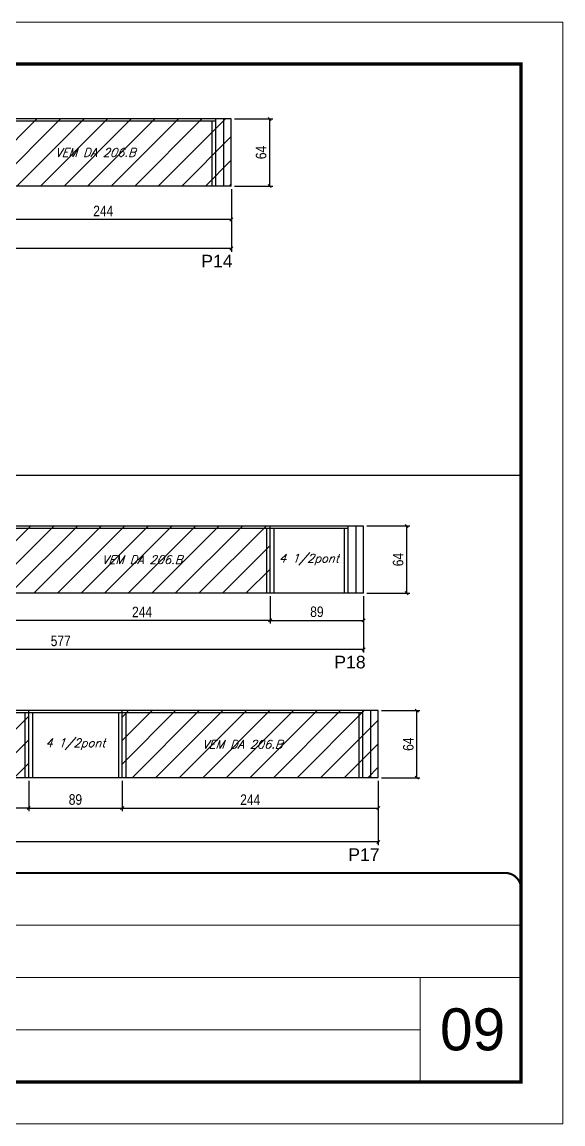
# Model space of a CAD drawing. Extents: x 3309 to 9590, y -2522 to 15424.
# Drawn here: x 4279 to 4794, y 11261 to 12311 of the extents above; entities that cross this region are included whole.
import ezdxf

# ---------------------------------------------------------------- set-up
doc = ezdxf.new("R2010")
doc.units = 0
doc.linetypes.add('CONTINUO', pattern=[0])
doc.linetypes.add('DASHED', pattern=[0.75, 0.5, -0.25])
for name, color, linetype in [('5', 5, 'Continuous'), ('COTA', 241, 'Continuous'), ('Painéis', 200, 'Continuous'), ('SARR_2.2x7', 40, 'Continuous'), ('SARR_3.5x7', 81, 'Continuous'), ('texto', 7, 'Continuous')]:
    doc.layers.add(name, color=color, linetype=linetype)
for name, color, linetype, lineweight in [('CARIMBO', 255, 'Continuous', 9), ('Folhas', 255, 'Continuous', 9), ('Hachura', 251, 'Continuous', 9), ('SARRAFO DE PRESSAO', 251, 'DASHED', 9)]:
    doc.layers.add(name, color=color, linetype=linetype, lineweight=lineweight)
doc.styles.add('ARIAL', font='arial.ttf')
doc.styles.add('COTA TECNICA', font='techl___.ttf', dxfattribs={"height": 10})
doc.styles.add('Romans', font='romans.shx')
doc.styles.get("Standard").update_dxf_attribs({"font": 'arial.ttf'})
doc.dimstyles.new('PAINEL', dxfattribs={"dimtxt": 10, "dimasz": 3, "dimexe": 3, "dimexo": 3, "dimgap": 3, "dimtad": 1, "dimdec": 1, "dimzin": 12, "dimdsep": 46, "dimtxsty": 'COTA TECNICA', "dimblk1": 'OBLIQUE', "dimblk2": 'OBLIQUE', "dimsah": 1, "dimcen": 0.9, "dimclrd": 4, "dimclre": 4, "dimclrt": 240, "dimadec": 1, "dimazin": 3, "dimtfac": 1, "dimtdec": 1, "dimtmove": 0, "dimatfit": 3, "dimfxl": 1, "dimtolj": 1, "dimtzin": 12, "dimarcsym": 0})

# ---------------------------------------------------------------- blocks, each defined once
blk = doc.blocks.new('9999999999')
at = {"color": 30, "linetype": 'CONTINUO'}
for p, q in [((98564.6, 34379.6), (99584, 34379.6)), ((98564.6, 34329.8), (99488, 34329.8)), ((99584, 34329.8), (99488, 34329.8)), ((99488, 34329.8), (99488, 34230.2)), ((98564.6, 34280), (99488, 34280))]:
    blk.add_line(p, q, dxfattribs=at)
at = {"color": 30, "linetype": 'CONTINUO', "const_width": 2}
blk.add_lwpolyline([(99584, 34230.2), (99584, 34414.4, 0.414214), (99569, 34429.4), (98229, 34429.4, 0.414214), (98214, 34414.4), (98214, 34245.2, 0.414214), (98229, 34230.2), (99584, 34230.2)], format="xyb", dxfattribs=at)
at = {"layer": 'Folhas'}
blk.add_lwpolyline([(98139, 34190.2), (99624, 34190.2), (99624, 35240.2), (98139, 35240.2)], close=True, dxfattribs=at)
at = {"layer": 'Folhas', "color": 30, "const_width": 3}
blk.add_lwpolyline([(98214, 34230.2), (99584, 34230.2), (99584, 35200.2), (98214, 35200.2)], close=True, dxfattribs=at)
blk = doc.blocks.new('_Oblique')
at = {"color": 0, "linetype": 'ByBlock', "lineweight": -2}
blk.add_line((-0.5, -0.5), (0.5, 0.5), dxfattribs=at)
blk = doc.blocks.new('*D1202')
at = {"layer": 'COTA', "color": 4, "linetype": 'ByBlock', "lineweight": -2, "transparency": 16777216}
for p, q in [((4234.5, 12151.4), (4234.5, 12119.6)), ((4478.5, 12151.4), (4478.5, 12119.6)), ((4478.5, 12122.6), (4234.5, 12122.6))]:
    blk.add_line(p, q, dxfattribs=at)
at = {"layer": 'Defpoints', "color": 0, "linetype": 'ByBlock', "transparency": 16777216}
for p in [(4234.5, 12154.4), (4478.5, 12154.4), (4234.5, 12122.6)]:
    blk.add_point(p, dxfattribs=at)
at = {"layer": 'COTA', "color": 4, "linetype": 'ByBlock', "lineweight": -2, "transparency": 16777216, "xscale": 3, "yscale": 3, "zscale": 3, "rotation": 180}
blk.add_blockref('_Oblique', (4234.5, 12122.6), dxfattribs=at)
at = {"layer": 'COTA', "color": 4, "linetype": 'ByBlock', "lineweight": -2, "transparency": 16777216, "xscale": 3, "yscale": 3, "zscale": 3}
blk.add_blockref('_Oblique', (4478.5, 12122.6), dxfattribs=at)
at = {"layer": 'COTA', "color": 240, "linetype": 'ByBlock', "transparency": 16777216, "insert": (4356.5, 12130.7), "char_height": 10, "attachment_point": 5, "style": 'COTA TECNICA'}
blk.add_mtext('\\A1;244', dxfattribs=at)
blk = doc.blocks.new('*D1205')
at = {"layer": 'COTA', "color": 4, "linetype": 'ByBlock', "lineweight": -2, "transparency": 16777216}
for p, q in [((3816.5, 12151.4), (3816.5, 12091.9)), ((4478.5, 12151.4), (4478.5, 12091.9)), ((4478.5, 12094.9), (3816.5, 12094.9))]:
    blk.add_line(p, q, dxfattribs=at)
at = {"layer": 'Defpoints', "color": 0, "linetype": 'ByBlock', "transparency": 16777216}
for p in [(3816.5, 12154.4), (4478.5, 12154.4), (3816.5, 12094.9)]:
    blk.add_point(p, dxfattribs=at)
at = {"layer": 'COTA', "color": 4, "linetype": 'ByBlock', "lineweight": -2, "transparency": 16777216, "xscale": 3, "yscale": 3, "zscale": 3, "rotation": 180}
blk.add_blockref('_Oblique', (3816.5, 12094.9), dxfattribs=at)
at = {"layer": 'COTA', "color": 4, "linetype": 'ByBlock', "lineweight": -2, "transparency": 16777216, "xscale": 3, "yscale": 3, "zscale": 3}
blk.add_blockref('_Oblique', (4478.5, 12094.9), dxfattribs=at)
at = {"layer": 'COTA', "color": 240, "linetype": 'ByBlock', "transparency": 16777216, "insert": (4147.5, 12103), "char_height": 10, "attachment_point": 5, "style": 'COTA TECNICA'}
blk.add_mtext('\\A1;662', dxfattribs=at)
blk = doc.blocks.new('*D1206')
at = {"layer": 'COTA', "color": 4, "lineweight": -2, "transparency": 16777216}
for p, q in [((4481.5, 12218.4), (4518, 12218.4)), ((4515, 12218.4), (4515, 12154.4)), ((4481.5, 12154.4), (4518, 12154.4))]:
    blk.add_line(p, q, dxfattribs=at)
at = {"layer": 'Defpoints', "color": 0, "transparency": 16777216}
for p in [(4478.5, 12218.4), (4478.5, 12154.4), (4515, 12154.4)]:
    blk.add_point(p, dxfattribs=at)
at = {"layer": 'COTA', "color": 4, "lineweight": -2, "transparency": 16777216, "xscale": 3, "yscale": 3, "zscale": 3}
for p, rotation in [((4515, 12218.4), 90), ((4515, 12154.4), 270)]:
    blk.add_blockref('_Oblique', p, dxfattribs=dict(at, rotation=rotation))
at = {"layer": 'COTA', "color": 240, "transparency": 16777216, "insert": (4506.9, 12186.4), "char_height": 10, "attachment_point": 5, "rotation": 90, "style": 'COTA TECNICA'}
blk.add_mtext('\\A1;64', dxfattribs=at)
blk = doc.blocks.new('*D1216')
at = {"layer": 'COTA', "color": 4, "linetype": 'ByBlock', "lineweight": -2, "transparency": 16777216}
for p, q in [((4041.5, 11587.6), (4041.5, 11558.7)), ((4285.5, 11587.6), (4285.5, 11558.7)), ((4285.5, 11561.7), (4041.5, 11561.7))]:
    blk.add_line(p, q, dxfattribs=at)
at = {"layer": 'Defpoints', "color": 0, "linetype": 'ByBlock', "transparency": 16777216}
for p in [(4041.5, 11590.6), (4285.5, 11590.6), (4041.5, 11561.7)]:
    blk.add_point(p, dxfattribs=at)
at = {"layer": 'COTA', "color": 4, "linetype": 'ByBlock', "lineweight": -2, "transparency": 16777216, "xscale": 3, "yscale": 3, "zscale": 3, "rotation": 180}
blk.add_blockref('_Oblique', (4041.5, 11561.7), dxfattribs=at)
at = {"layer": 'COTA', "color": 4, "linetype": 'ByBlock', "lineweight": -2, "transparency": 16777216, "xscale": 3, "yscale": 3, "zscale": 3}
blk.add_blockref('_Oblique', (4285.5, 11561.7), dxfattribs=at)
at = {"layer": 'COTA', "color": 240, "linetype": 'ByBlock', "transparency": 16777216, "insert": (4163.5, 11569.7), "char_height": 10, "attachment_point": 5, "style": 'COTA TECNICA'}
blk.add_mtext('\\A1;244', dxfattribs=at)
blk = doc.blocks.new('*D1220')
at = {"layer": 'COTA', "color": 4, "linetype": 'ByBlock', "lineweight": -2, "transparency": 16777216}
for p, q in [((3797.5, 11587.6), (3797.5, 11526.4)), ((4618.5, 11587.6), (4618.5, 11526.4)), ((4618.5, 11529.4), (3797.5, 11529.4))]:
    blk.add_line(p, q, dxfattribs=at)
at = {"layer": 'Defpoints', "color": 0, "linetype": 'ByBlock', "transparency": 16777216}
for p in [(3797.5, 11590.6), (4618.5, 11590.6), (3797.5, 11529.4)]:
    blk.add_point(p, dxfattribs=at)
at = {"layer": 'COTA', "color": 4, "linetype": 'ByBlock', "lineweight": -2, "transparency": 16777216, "xscale": 3, "yscale": 3, "zscale": 3, "rotation": 180}
blk.add_blockref('_Oblique', (3797.5, 11529.4), dxfattribs=at)
at = {"layer": 'COTA', "color": 4, "linetype": 'ByBlock', "lineweight": -2, "transparency": 16777216, "xscale": 3, "yscale": 3, "zscale": 3}
blk.add_blockref('_Oblique', (4618.5, 11529.4), dxfattribs=at)
at = {"layer": 'COTA', "color": 240, "linetype": 'ByBlock', "transparency": 16777216, "insert": (4208, 11537.5), "char_height": 10, "attachment_point": 5, "style": 'COTA TECNICA'}
blk.add_mtext('\\A1;821', dxfattribs=at)
blk = doc.blocks.new('*D1221')
at = {"layer": 'COTA', "color": 4, "lineweight": -2, "transparency": 16777216}
for p, q in [((4621.5, 11654.6), (4658.2, 11654.6)), ((4655.2, 11590.6), (4655.2, 11654.6)), ((4621.5, 11590.6), (4658.2, 11590.6))]:
    blk.add_line(p, q, dxfattribs=at)
at = {"layer": 'Defpoints', "color": 0, "transparency": 16777216}
for p in [(4618.5, 11654.6), (4655.2, 11654.6), (4618.5, 11590.6)]:
    blk.add_point(p, dxfattribs=at)
at = {"layer": 'COTA', "color": 4, "lineweight": -2, "transparency": 16777216, "xscale": 3, "yscale": 3, "zscale": 3}
for p, rotation in [((4655.2, 11654.6), 90), ((4655.2, 11590.6), 270)]:
    blk.add_blockref('_Oblique', p, dxfattribs=dict(at, rotation=rotation))
at = {"layer": 'COTA', "color": 240, "transparency": 16777216, "insert": (4647.1, 11622.6), "char_height": 10, "attachment_point": 5, "rotation": 90, "style": 'COTA TECNICA'}
blk.add_mtext('\\A1;64', dxfattribs=at)
blk = doc.blocks.new('*D1222')
at = {"layer": 'COTA', "color": 4, "lineweight": -2, "transparency": 16777216}
for p, q in [((4285.5, 11587.6), (4285.5, 11558.7)), ((4374.5, 11587.6), (4374.5, 11558.7)), ((4285.5, 11561.7), (4374.5, 11561.7))]:
    blk.add_line(p, q, dxfattribs=at)
at = {"layer": 'Defpoints', "color": 0, "transparency": 16777216}
for p in [(4285.5, 11590.6), (4374.5, 11590.6), (4374.5, 11561.7)]:
    blk.add_point(p, dxfattribs=at)
at = {"layer": 'COTA', "color": 4, "lineweight": -2, "transparency": 16777216, "xscale": 3, "yscale": 3, "zscale": 3, "rotation": 180}
blk.add_blockref('_Oblique', (4285.5, 11561.7), dxfattribs=at)
at = {"layer": 'COTA', "color": 4, "lineweight": -2, "transparency": 16777216, "xscale": 3, "yscale": 3, "zscale": 3}
blk.add_blockref('_Oblique', (4374.5, 11561.7), dxfattribs=at)
at = {"layer": 'COTA', "color": 240, "transparency": 16777216, "insert": (4330, 11569.8), "char_height": 10, "attachment_point": 5, "style": 'COTA TECNICA'}
blk.add_mtext('\\A1;89', dxfattribs=at)
blk = doc.blocks.new('*D1223')
at = {"layer": 'COTA', "color": 4, "lineweight": -2, "transparency": 16777216}
for p, q in [((4374.5, 11587.6), (4374.5, 11558.7)), ((4618.5, 11587.6), (4618.5, 11558.7)), ((4374.5, 11561.7), (4618.5, 11561.7))]:
    blk.add_line(p, q, dxfattribs=at)
at = {"layer": 'Defpoints', "color": 0, "transparency": 16777216}
for p in [(4374.5, 11590.6), (4618.5, 11590.6), (4618.5, 11561.7)]:
    blk.add_point(p, dxfattribs=at)
at = {"layer": 'COTA', "color": 4, "lineweight": -2, "transparency": 16777216, "xscale": 3, "yscale": 3, "zscale": 3, "rotation": 180}
blk.add_blockref('_Oblique', (4374.5, 11561.7), dxfattribs=at)
at = {"layer": 'COTA', "color": 4, "lineweight": -2, "transparency": 16777216, "xscale": 3, "yscale": 3, "zscale": 3}
blk.add_blockref('_Oblique', (4618.5, 11561.7), dxfattribs=at)
at = {"layer": 'COTA', "color": 240, "transparency": 16777216, "insert": (4496.5, 11569.7), "char_height": 10, "attachment_point": 5, "style": 'COTA TECNICA'}
blk.add_mtext('\\A1;244', dxfattribs=at)
blk = doc.blocks.new('*D1229')
at = {"layer": 'COTA', "color": 4, "linetype": 'ByBlock', "lineweight": -2, "transparency": 16777216}
for p, q in [((4271.5, 11763.5), (4271.5, 11737.6)), ((4515.5, 11763.5), (4515.5, 11737.6)), ((4515.5, 11740.6), (4271.5, 11740.6))]:
    blk.add_line(p, q, dxfattribs=at)
at = {"layer": 'Defpoints', "color": 0, "linetype": 'ByBlock', "transparency": 16777216}
for p in [(4271.5, 11766.5), (4515.5, 11766.5), (4271.5, 11740.6)]:
    blk.add_point(p, dxfattribs=at)
at = {"layer": 'COTA', "color": 4, "linetype": 'ByBlock', "lineweight": -2, "transparency": 16777216, "xscale": 3, "yscale": 3, "zscale": 3, "rotation": 180}
blk.add_blockref('_Oblique', (4271.5, 11740.6), dxfattribs=at)
at = {"layer": 'COTA', "color": 4, "linetype": 'ByBlock', "lineweight": -2, "transparency": 16777216, "xscale": 3, "yscale": 3, "zscale": 3}
blk.add_blockref('_Oblique', (4515.5, 11740.6), dxfattribs=at)
at = {"layer": 'COTA', "color": 240, "linetype": 'ByBlock', "transparency": 16777216, "insert": (4393.5, 11748.6), "char_height": 10, "attachment_point": 5, "style": 'COTA TECNICA'}
blk.add_mtext('\\A1;244', dxfattribs=at)
blk = doc.blocks.new('*D1231')
at = {"layer": 'COTA', "color": 4, "linetype": 'ByBlock', "lineweight": -2, "transparency": 16777216}
for p, q in [((4027.5, 11763.5), (4027.5, 11709.8)), ((4604.5, 11763.5), (4604.5, 11709.8)), ((4604.5, 11712.8), (4027.5, 11712.8))]:
    blk.add_line(p, q, dxfattribs=at)
at = {"layer": 'Defpoints', "color": 0, "linetype": 'ByBlock', "transparency": 16777216}
for p in [(4027.5, 11766.5), (4604.5, 11766.5), (4027.5, 11712.8)]:
    blk.add_point(p, dxfattribs=at)
at = {"layer": 'COTA', "color": 4, "linetype": 'ByBlock', "lineweight": -2, "transparency": 16777216, "xscale": 3, "yscale": 3, "zscale": 3, "rotation": 180}
blk.add_blockref('_Oblique', (4027.5, 11712.8), dxfattribs=at)
at = {"layer": 'COTA', "color": 4, "linetype": 'ByBlock', "lineweight": -2, "transparency": 16777216, "xscale": 3, "yscale": 3, "zscale": 3}
blk.add_blockref('_Oblique', (4604.5, 11712.8), dxfattribs=at)
at = {"layer": 'COTA', "color": 240, "linetype": 'ByBlock', "transparency": 16777216, "insert": (4316, 11721), "char_height": 10, "attachment_point": 5, "style": 'COTA TECNICA'}
blk.add_mtext('\\A1;577', dxfattribs=at)
blk = doc.blocks.new('*D1232')
at = {"layer": 'COTA', "color": 4, "lineweight": -2, "transparency": 16777216}
for p, q in [((4515.5, 11763.5), (4515.5, 11737.6)), ((4604.5, 11763.5), (4604.5, 11737.6)), ((4515.5, 11740.6), (4604.5, 11740.6))]:
    blk.add_line(p, q, dxfattribs=at)
at = {"layer": 'Defpoints', "color": 0, "transparency": 16777216}
for p in [(4515.5, 11766.5), (4604.5, 11766.5), (4604.5, 11740.6)]:
    blk.add_point(p, dxfattribs=at)
at = {"layer": 'COTA', "color": 4, "lineweight": -2, "transparency": 16777216, "xscale": 3, "yscale": 3, "zscale": 3, "rotation": 180}
blk.add_blockref('_Oblique', (4515.5, 11740.6), dxfattribs=at)
at = {"layer": 'COTA', "color": 4, "lineweight": -2, "transparency": 16777216, "xscale": 3, "yscale": 3, "zscale": 3}
blk.add_blockref('_Oblique', (4604.5, 11740.6), dxfattribs=at)
at = {"layer": 'COTA', "color": 240, "transparency": 16777216, "insert": (4560, 11748.7), "char_height": 10, "attachment_point": 5, "style": 'COTA TECNICA'}
blk.add_mtext('\\A1;89', dxfattribs=at)
blk = doc.blocks.new('*D1233')
at = {"layer": 'COTA', "color": 4, "lineweight": -2, "transparency": 16777216}
for p, q in [((4607.5, 11830.5), (4648.5, 11830.5)), ((4645.5, 11830.5), (4645.5, 11766.5)), ((4607.5, 11766.5), (4648.5, 11766.5))]:
    blk.add_line(p, q, dxfattribs=at)
at = {"layer": 'Defpoints', "color": 0, "transparency": 16777216}
for p in [(4604.5, 11830.5), (4604.5, 11766.5), (4645.5, 11766.5)]:
    blk.add_point(p, dxfattribs=at)
at = {"layer": 'COTA', "color": 4, "lineweight": -2, "transparency": 16777216, "xscale": 3, "yscale": 3, "zscale": 3}
for p, rotation in [((4645.5, 11830.5), 90), ((4645.5, 11766.5), 270)]:
    blk.add_blockref('_Oblique', p, dxfattribs=dict(at, rotation=rotation))
at = {"layer": 'COTA', "color": 240, "transparency": 16777216, "insert": (4637.4, 11798.5), "char_height": 10, "attachment_point": 5, "rotation": 90, "style": 'COTA TECNICA'}
blk.add_mtext('\\A1;64', dxfattribs=at)

msp = doc.modelspace()

# ---------------------------------------------------------------- hatches: boundary and pattern name
at = {"layer": 'Hachura', "linetype": 'ByBlock'}
h = msp.add_hatch(dxfattribs=at)
h.set_pattern_fill('ANSI31', color=256, scale=5)
h.paths.add_polyline_path([(4478.47, 12218.41), (4234.47, 12218.41), (4234.47, 12154.41), (4478.47, 12154.41)])
h.paths.add_polyline_path([(4271.46, 11830.47), (4027.46, 11830.47), (4027.46, 11766.47), (4271.46, 11766.47)])
h.paths.add_polyline_path([(4515.46, 11830.47), (4271.46, 11830.47), (4271.46, 11766.47), (4515.46, 11766.47)])
h.paths.add_polyline_path([(4618.46, 11654.57), (4374.46, 11654.57), (4374.46, 11590.57), (4618.46, 11590.57)])
h.paths.add_polyline_path([(4285.46, 11654.57), (4041.46, 11654.57), (4041.46, 11590.57), (4285.46, 11590.57)])
h.paths.add_polyline_path([(4041.46, 11654.57), (3797.46, 11654.57), (3797.46, 11590.57), (4041.46, 11590.57)])

# ---------------------------------------------------------------- linework, layer by layer
at = {"layer": 'COTA'}
msp.add_line((3384.37, 11878.83), (4754.37, 11878.83), dxfattribs=at)
at = {"layer": 'Painéis', "linetype": 'ByBlock'}
for p, q in [((4478.47, 12218.41), (3816.47, 12218.41)), ((4478.47, 12154.41), (4478.47, 12218.41)), ((4478.47, 12154.41), (3816.47, 12154.41)), ((4604.46, 11830.47), (4027.46, 11830.47)), ((4515.46, 11766.47), (4515.46, 11830.47)), ((4604.46, 11766.47), (4604.46, 11830.47)), ((4604.46, 11766.47), (4027.46, 11766.47)), ((4618.46, 11654.57), (3797.46, 11654.57)), ((4285.46, 11590.57), (4285.46, 11654.57)), ((4374.46, 11590.57), (4374.46, 11654.57)), ((4618.46, 11590.57), (4618.46, 11654.57)), ((4618.46, 11590.57), (3797.46, 11590.57))]:
    msp.add_line(p, q, dxfattribs=at)
at = {"layer": 'SARR_2.2x7', "linetype": 'Continuous'}
for p, q in [((4463.47, 12216.21), (4234.47, 12216.21)), ((4471.47, 12154.41), (4471.47, 12218.41)), ((4515.46, 11828.27), (4271.46, 11828.27)), ((4589.46, 11828.27), (4515.46, 11828.27)), ((4597.46, 11766.47), (4597.46, 11830.47)), ((4285.46, 11652.37), (4041.46, 11652.37)), ((4374.46, 11652.37), (4285.46, 11652.37)), ((4603.46, 11652.37), (4374.46, 11652.37)), ((4611.46, 11590.57), (4611.46, 11654.57))]:
    msp.add_line(p, q, dxfattribs=at)
at = {"layer": 'SARR_3.5x7'}
for p, q in [((4459.97, 12216.21), (4459.97, 12154.41)), ((4463.47, 12218.41), (4463.47, 12154.41)), ((4511.96, 11828.27), (4511.96, 11766.47)), ((4518.96, 11828.27), (4518.96, 11766.47)), ((4585.96, 11828.27), (4585.96, 11766.47)), ((4589.46, 11830.47), (4589.46, 11766.47)), ((4281.96, 11652.37), (4281.96, 11590.57)), ((4288.96, 11652.37), (4288.96, 11590.57)), ((4370.96, 11652.37), (4370.96, 11590.57)), ((4377.96, 11652.37), (4377.96, 11590.57)), ((4599.96, 11652.37), (4599.96, 11590.57)), ((4603.46, 11654.57), (4603.46, 11590.57))]:
    msp.add_line(p, q, dxfattribs=at)

# ---------------------------------------------------------------- block references
at = {"layer": 'SARRAFO DE PRESSAO', "color": 6, "linetype": 'ByBlock'}
msp.add_blockref('9999999999', (-94829.61, -22929.5), dxfattribs=at)

# ---------------------------------------------------------------- texts
at = {"layer": '5', "linetype": 'Continuous'}
for s, rotation, p in [('P14', 359.99996, (4449.86, 12076.92)), ('P18', 0.00004, (4576.6, 11694.83)), ('P17', 359.99996, (4589.9, 11511.37))]:
    msp.add_text(s, height=12, rotation=rotation, dxfattribs=at).set_placement(p)
at = {"layer": 'CARIMBO', "style": 'ARIAL'}
msp.add_text('09', height=40, dxfattribs=at).set_placement((4677.23, 11330.85))
at = {"layer": 'texto', "color": 2, "char_height": 8, "attachment_point": 5, "style": 'Romans'}
for s, insert in [('{\\Q19;\\C256;VEM DA 206.B}', (4348.97, 12186.41)), ('{\\Q19;\\C256;VEM DA 206.B}', (4393.46, 11798.47)), ('{\\Q19;\\C256;4 1/2pont}', (4552.46, 11798.47)), ('{\\Q19;\\C256;4 1/2pont}', (4329.96, 11622.57)), ('{\\Q19;\\C256;VEM DA 206.B}', (4488.96, 11622.57))]:
    msp.add_mtext(s, dxfattribs=dict(at, insert=insert))

# ---------------------------------------------------------------- dimensions: what is measured, and where the dimension line sits
at = {"layer": 'COTA'}
for base, p1, p2, picture, middle in [((4514.98, 12154.41), (4478.47, 12218.41), (4478.47, 12154.41), '*D1206', (4506.87, 12186.41)), ((4645.47, 11766.47), (4604.46, 11830.47), (4604.46, 11766.47), '*D1233', (4637.37, 11798.47)), ((4655.22, 11654.57), (4618.46, 11590.57), (4618.46, 11654.57), '*D1221', (4647.12, 11622.57))]:
    dim = msp.add_linear_dim(base=base, p1=p1, p2=p2, angle=90, dimstyle='PAINEL', dxfattribs=at)
    dim.commit()
    dim.dimension.update_dxf_attribs({"geometry": picture, "text_midpoint": middle})
at = {"layer": 'COTA', "linetype": 'ByBlock'}
for base, p1, p2, picture, middle in [((3816.47, 12094.94), (4478.47, 12154.41), (3816.47, 12154.41), '*D1205', (4147.47, 12103.04)), ((4234.47, 12122.64), (4478.47, 12154.41), (4234.47, 12154.41), '*D1202', (4356.47, 12130.72)), ((4027.46, 11712.84), (4604.46, 11766.47), (4027.46, 11766.47), '*D1231', (4315.96, 11720.95)), ((4271.46, 11740.55), (4515.46, 11766.47), (4271.46, 11766.47), '*D1229', (4393.46, 11748.62)), ((3797.46, 11529.38), (4618.46, 11590.57), (3797.46, 11590.57), '*D1220', (4207.96, 11537.48)), ((4041.46, 11561.65), (4285.46, 11590.57), (4041.46, 11590.57), '*D1216', (4163.46, 11569.73))]:
    dim = msp.add_linear_dim(base=base, p1=p1, p2=p2, angle=180, dimstyle='PAINEL', dxfattribs=at)
    dim.commit()
    dim.dimension.update_dxf_attribs({"geometry": picture, "text_midpoint": middle})
at = {"layer": 'COTA'}
for base, p1, p2, picture, middle in [((4604.46, 11740.55), (4515.46, 11766.47), (4604.46, 11766.47), '*D1232', (4559.96, 11748.65)), ((4374.46, 11561.65), (4285.46, 11590.57), (4374.46, 11590.57), '*D1222', (4329.96, 11569.76))]:
    dim = msp.add_linear_dim(base=base, p1=p1, p2=p2, dimstyle='PAINEL', dxfattribs=at)
    dim.commit()
    dim.dimension.update_dxf_attribs({"geometry": picture, "text_midpoint": middle})
dim = msp.add_linear_dim(base=(4618.46, 11561.65), p1=(4374.46, 11590.57), p2=(4618.46, 11590.57), dimstyle='PAINEL', override={"dimtmove": 1}, dxfattribs=at)
dim.commit()
dim.dimension.update_dxf_attribs({"geometry": '*D1223', "text_midpoint": (4496.46, 11569.73)})

doc.saveas('drawing.dxf')
